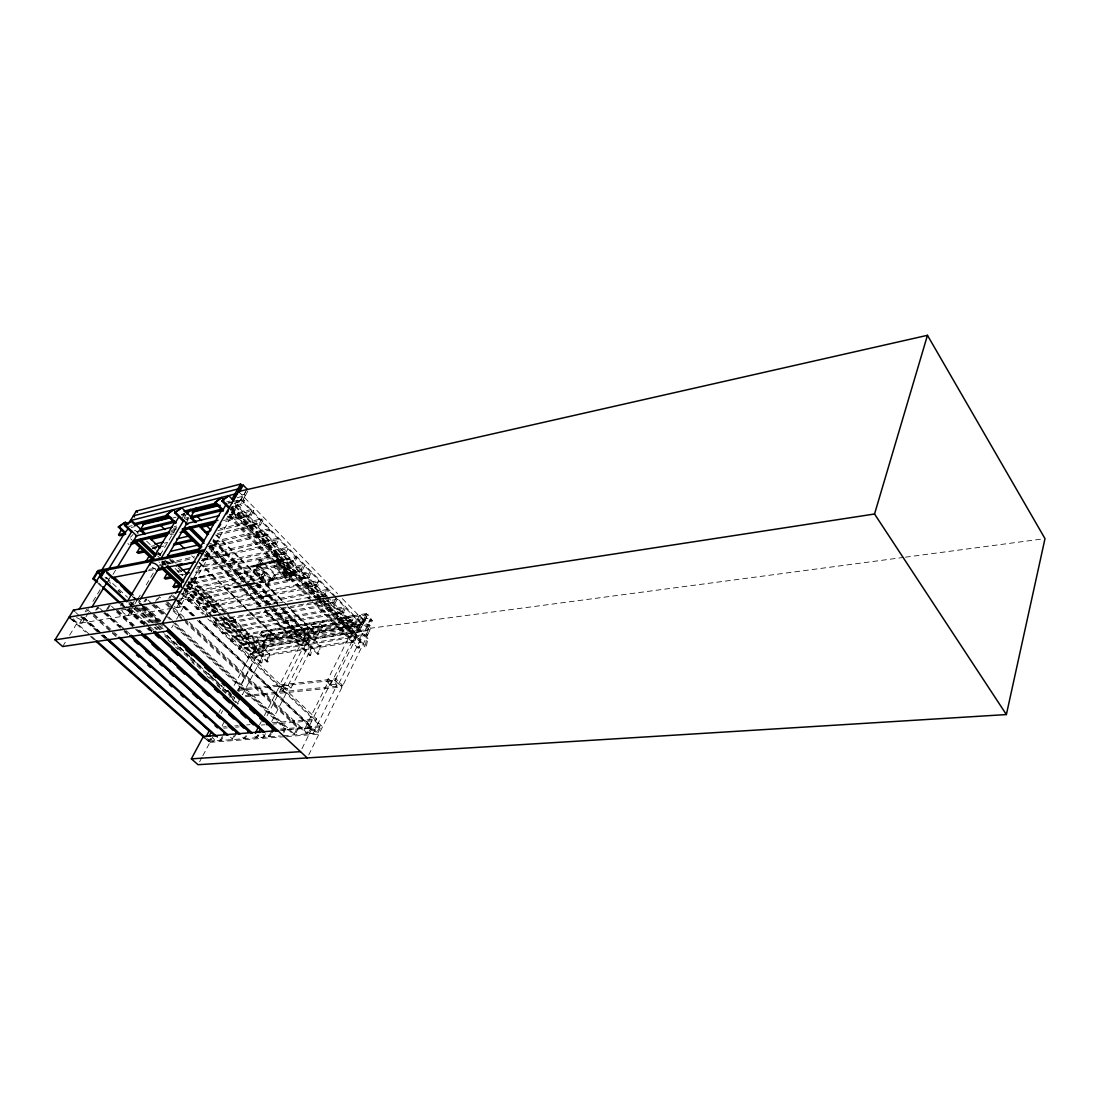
<?xml version="1.0" encoding="UTF-8"?>
<svg xmlns="http://www.w3.org/2000/svg" width="1100" height="1100" viewBox="0 0 1100 1100"><rect width="100%" height="100%" fill="white"/><g stroke="black" fill="none" stroke-linecap="round" stroke-linejoin="round"><path stroke-width="0.75" stroke-dasharray="5 3.75" d="M219.931 616.839L267.025 661.966L268.111 661.829L269.637 653.538L190.891 577.638M267.025 661.966L268.551 653.675L226.724 613.374M222.778 615.601L263.368 654.582L261.814 662.832L260.741 662.97L262.281 654.72L188.485 583.908M282.755 608.19L320.457 645.7L318.821 654.06L317.666 654.211L319.303 645.837L280.39 607.159M327.168 596.516L367.95 638.316L366.259 646.8L365.035 646.951L366.726 638.467L234.795 503.36M210.114 545.971L312.276 647.048L310.599 655.366L309.457 655.504L311.135 647.199L272.209 608.712M322.561 600.311L360.951 639.471L359.232 647.914L358.022 648.051L359.741 639.623L321.351 600.49M234.121 685.451L251.075 653.744L367.579 635.112L369.875 630.163L368.857 629.104L261.181 646.539L262.212 647.529L367.579 630.465L369.875 625.529M368.981 624.456L263.684 641.836L264.701 642.826L370.013 625.515L372.295 620.606L371.277 619.548L366.547 629.406L367.579 630.465M355.355 637.092L356.579 636.928L354.228 641.933L248.696 658.487L247.651 657.498L250.085 652.754L366.534 634.054L368.857 629.104M365.076 619.548L359.947 630.121L357.473 630.548L231.522 501.875L228.195 502.7M366.493 613.553L364.183 618.461L258.899 636.226L259.93 637.23L365.214 619.52L367.51 614.625L366.493 613.553L261.415 631.551L256.382 640.929L257.414 641.919M247.651 657.498L353.183 640.86L355.534 635.869M353.059 626.079L352.632 626.766L325.077 598.579M350.034 619.96L350.873 619.809L341.839 621.335L350.35 619.273M342.375 621.871L342.169 620.661M343.186 612.934L345.565 607.984L225.349 629.173L222.874 633.848L221.829 632.844L224.304 628.169L344.506 606.898L342.114 611.848L221.829 632.844M335.308 613.69L344.039 612.796L334.978 614.364M337.081 599.294L334.661 604.257L214.404 625.831L213.331 624.814L215.834 620.139L314.311 602.154M333.08 602.58L333.946 602.442L324.885 604.051L333.41 601.893M336.009 598.194L333.616 603.116L213.331 624.814M325.421 604.601L325.215 603.377M314.504 632.473L314.174 633.119L287.815 606.815L314.27 633.105L314.6 632.459L217.25 535.466M308.715 754.944L370.989 628.169L903.732 557.398M304.219 629.544L305.071 629.393L295.405 631.634L295.735 630.974M301.978 748.674L312.29 727.843L281.82 730.263M178.97 599.115L189.049 597.424L316.663 719.029L315.934 720.5L273.268 724.048M313.321 733.026L336.572 685.919M323.084 600.751L352.962 631.249L349.553 638.082L348.343 638.248L326.865 681.354L330.44 684.86L338.58 684.007L360.058 640.475L358.834 640.626L362.189 633.82L363.413 633.669L371.168 617.925L367.744 614.377L359.672 615.519L351.725 631.455L354.186 631.084L350.804 637.876L349.594 638.027M317.886 596.942L326.975 595.293L307.711 598.854M308.206 728.2A4.799 2.062 25.9 0 1 313.541 732.325A4.799 2.062 25.9 0 1 308.522 732.724A4.799 2.062 25.9 0 1 304.934 728.447L308.206 728.2L331.609 681.051A4.716 2.145 26 0 1 336.806 685.19A4.716 2.145 26 0 1 331.815 685.726A4.716 2.145 26 0 1 328.35 681.395L331.512 681.038M330.44 684.86L351.821 641.768L353.031 641.616L358.737 630.286M319.261 601.893L354.104 637.34L363.096 619.053L371.168 617.925M326.865 681.354L335.005 680.501L356.579 636.928M367.744 614.377L359.947 630.121L239.58 649.715L238.549 648.739L240.969 644.064L361.24 624.112L358.916 629.062L238.549 648.739M238.714 690.442L335.321 680.24L336.022 678.824L342.815 685.52L242.798 695.736M315.796 584.87L316.69 584.746L307.615 586.438L316.14 584.196M294.882 631.111L304.549 628.884M304.934 728.447L328.405 681.368M294.209 619.589L295.075 619.451L285.423 621.748L285.752 621.087M287.306 612.727L288.173 612.59L278.506 614.928L278.836 614.268M308.688 577.582L311.176 572.646L191.153 596.571L188.567 601.26L187.481 600.229L190.066 595.54L310.076 571.519L307.574 576.496L187.481 600.229M300.836 578.518L309.581 577.459L300.493 579.191M283.731 732.916L285.918 728.585L174.364 624.58M283.278 731.569L284.735 728.681L173.195 624.759M277.97 614.391L287.636 612.054M256.836 564.341L277.173 560.065L279.73 555.156L259.407 559.474L256.836 564.341L272.222 579.783L274.739 574.929L300.96 569.663L303.49 564.685L285.67 568.439L283.058 573.279M285.587 569.773L282.961 574.654L302.074 570.79L304.604 565.826L286.77 569.566L284.171 574.406M277.654 603.116L277.461 601.92L267.809 604.312L277.998 602.456M272.222 579.783L292.572 575.726L295.075 570.817M290.978 688.174L311.919 647.24L310.764 647.391L322.63 626.312L319.894 623.549L310.709 624.827L303.201 639.361L305.525 639.004L302.101 645.631L299.778 645.989L278.877 686.414L288.131 685.438L290.978 688.174L281.738 689.136L302.555 648.711L303.696 648.574L313.445 627.577L322.63 626.312M270.738 732.545L268.538 736.835L266.021 734.525M271.164 733.893L269.706 736.753L267.19 734.429M248.696 658.487L251.116 653.744L253.275 653.428L256.74 646.951L224.579 616.055M293.865 571.065L291.363 575.96L275.962 560.312L278.52 555.404M307.959 644.696L311.41 637.986L278.52 605.385M288.131 685.438L309.141 644.49L306.804 644.848L267.685 606.196M319.894 623.549L312.565 637.835L310.228 638.192L279.799 607.984M263.876 736.794L265.444 733.741M271.714 721.518L287.375 690.951M252.038 636.543L252.381 635.896L252.56 637.051M292.614 561.11L293.521 561L284.433 562.815L292.971 560.436M267.066 715.811L282.425 686.235A4.592 2.021 26.6 0 1 287.554 690.25A4.592 2.021 26.6 0 1 282.851 690.759A4.592 2.021 26.6 0 1 279.345 686.565L282.329 686.221M257.634 734.938L256.176 737.77L253.646 735.46M258.789 734.855L257.331 737.688L254.788 735.378M306.804 644.848L310.228 638.192M239.58 649.715L242.33 644.421L362.752 624.47L241.147 499.469M284.996 563.379L284.79 562.141M270.077 595.581L270.971 595.457L261.291 597.905L261.635 597.245M259.627 724.721L261.236 721.641M264.357 715.564L279.386 686.524M300.919 645.837L304.37 639.155M245.19 629.956L246.056 629.819L238.356 631.744L238.7 631.098M271.961 579.123L274.835 573.595L292.779 569.951L287.238 580.511L273.955 567.064L276.65 562.114L279.029 561.688L292.27 575.163L289.616 580.112L287.238 580.511M285.326 553.644L288.035 548.598L196.488 568.342M277.489 554.702L286.248 553.534L277.131 555.39M273.405 579.549L275.921 574.695L260.59 559.226L258.019 564.094L273.405 579.549L272.085 580.099M245.451 735.886L243.994 738.705L240.199 735.254M246.593 735.79L245.121 738.609L241.326 735.171M276.54 560.904L276.183 561.577L289.891 575.561L292.27 575.163M196.048 571.312L284.322 552.42L286.921 547.442L197.038 566.899M230.312 640.805L232.76 636.13L353.018 615.519L350.556 620.496L230.312 640.805L231.357 641.795L351.711 621.555L354.062 616.591L233.805 637.134L231.357 641.795M259.71 585.269L260.054 584.595L260.26 585.805M237.834 631.235L245.534 629.31M236.775 732.531L233.104 739.53L230.56 737.234M235.139 620.249L235.482 619.602L235.675 620.757M234.19 735.419L231.99 739.612L229.433 737.316M274.574 542.616L275.495 542.52L266.393 544.418L274.931 541.929M222.722 737.646L221.251 740.438L218.708 738.155M266.97 544.995L266.764 543.744M258.582 564.658L258.225 565.317L271.934 579.178L269.266 584.086L266.929 584.485L253.66 571.216L256.369 566.308L258.692 565.895L255.984 570.804L253.66 571.216M232.224 699.27L237.256 703.918L240.116 698.541M272.498 637.89L265.279 638.866L261.181 634.893L268.4 633.889L272.498 637.89L261.525 656.686L262.611 656.562L242.413 694.678L238.15 690.717L258.459 652.575L256.231 652.946L219.326 617.609M222.351 736.34L220.151 740.52L217.607 738.237M248.407 567.38L287.072 558.69L248.298 567.284L283.14 602.03L215.683 534.93M246.964 572.619L247.871 572.509L238.205 575.094L238.562 574.434M268.07 534.902L259.518 537.433L268.07 534.902L267.506 534.311L258.954 536.855M260.824 646.223L257.317 652.809L220.399 617.444M300.836 571.051L302.074 570.79M199.636 761.709L202.015 757.24M202.812 755.755L213.62 735.446M164.711 634.342L233.613 697.936L234.314 696.602M237.559 690.896L255.228 657.717L256.314 657.58L266.186 637.161L371.277 619.548M268.4 633.889L261.91 646.085L259.683 646.47L256.231 652.946M233.269 700.507L234.685 697.826L223.41 687.418M262.212 647.529L267.204 638.151L372.295 620.606M222.173 725.725L225.321 719.785M230.849 709.376L234.011 703.436M264.371 647.24L261.869 651.97L260.837 650.98L263.354 646.25L264.371 647.24L369.875 630.163M214.404 625.831L216.893 621.156L335.404 599.596M221.018 713.735L222.613 710.751M229.762 697.373L231.344 694.402M205.92 739.117L208.491 741.4L209.962 738.636M299.722 569.91L300.96 569.663M208.849 741.372L210.32 738.609M211.049 738.554L209.577 741.317L205.728 737.894M237.655 574.544L247.321 571.945M226.847 691.707L227.562 690.36L229.817 692.45M228.209 690.291L227.494 691.639L162.03 631.194M292.957 572.839L291.28 575.974L275.962 560.312M218.996 712.525L220.619 709.527M228.539 694.719L230.161 691.721M367.51 614.625L262.433 632.541L254.54 647.281L256.74 646.951M236.349 562.045L236.706 561.371L236.913 562.595M257.125 523.669L248.586 526.254L257.125 523.669L256.548 523.077L248.009 525.663L256.548 523.077M217.415 533.541L259.229 523.779L261.924 518.774L263.079 519.97L260.384 524.961L215.215 535.48M218.268 603.061L218.46 604.23L218.268 603.061L210.567 605.11L218.804 603.584M226.298 588.376L225.816 588.995L262.639 581.694M204.792 616.688L207.322 612.013L327.442 589.394L324.995 594.357L264.894 605.523M211.461 604.986L211.117 605.632L218.46 604.23M206.498 616.536L208.395 613.03L328.529 590.494L326.095 595.416L234.809 501.861M281.847 573.526L284.488 568.645M211.173 596.241L211.365 597.41L211.173 596.241L203.486 598.331M197.258 609.524L199.815 604.835L319.894 581.611L317.419 586.575L197.258 609.524L196.171 608.493L198.729 603.817L318.808 580.498L316.346 585.434L308.165 587.001L307.959 585.764M248.971 515.309L240.419 517.949L248.971 515.309L249.178 516.587L240.996 518.554L240.79 517.275M204.38 598.207L204.022 598.854L211.365 597.41M223.52 520.534L249.893 514.195L252.629 509.204L253.798 510.4L251.075 515.405L224.689 521.716M229.006 554.73L229.941 554.634L220.275 557.342L220.633 556.683M273.955 567.064L276.334 566.651L279.029 561.688M266.929 584.485L269.596 579.576L271.934 579.178M211.805 574.365L191.373 579.219M180.923 593.931L261.498 577.638L264.165 572.756M260.728 577.803L261.841 578.902L264.096 574.076L184.621 590.288L182.022 594.976L262.597 578.751L265.265 573.87M219.711 556.779L229.377 554.07M260.315 577.871L262.996 572.976L183.535 589.243M218.749 544.541L218.542 543.304L208.904 546.081L270.999 607.516M245.231 495.66L242.481 500.638L235.84 502.288M230.656 509.328L232.251 506.578L240.474 504.529L243.238 499.524L244.42 500.734L241.656 505.739L231.77 508.172M237.064 497.723L245.355 495.632L248.091 490.683M253.564 580.566L254.746 580.332M194.879 581.446L195.236 580.786L195.429 581.969M226.256 518.293L231.248 517.082L234.039 512.036L229.048 513.246M245.548 491.934L244.186 494.409L239.085 495.701M203.143 590.727L204.242 590.507M171.627 627.77L173.278 624.924M176.55 619.217L183.906 606.389L173.291 608.107M189.049 597.424L188.196 598.909L178.104 600.586M201.822 560.67L211.86 558.773L212.685 557.342L206.002 550.756M318.051 600.669L231.564 512.655L235.524 505.766L236.734 505.505M247.17 489.211L232.774 512.394L355.314 637.189L354.104 637.34M174.144 606.567A5.211 2.337 28.9 0 0 176.564 607.544L179.809 607.021L207.377 559.116A5.101 2.434 29.3 0 0 205.191 555.211M176.674 607.558L204.242 559.749L207.377 559.116M168.767 598.455L170.211 595.98M169.978 598.263L172.136 594.536M155.581 601.356L157.314 598.4M157.63 599.679L159.363 596.723L161.851 599.06M143.894 602.002L145.626 599.074L150.631 603.735M145.062 601.796L146.795 598.868M186.945 520.039L188.54 517.344M122.045 610.679A5.06 2.186 29.3 0 0 127.985 615.423L131.024 614.928L139.672 600.366M185.68 523.834L188.086 519.791M164.78 560.739L162.236 565.043L158.978 561.921M160.105 555.074L177.567 525.8L174.24 526.611M182.449 517.619L184.209 514.676M130.666 605.55L132.399 602.635M132.688 603.9L134.42 600.985M184.167 517.949L185.762 515.268M128.081 615.436L131.532 609.62M134.998 603.804L136.73 600.902M137.596 599.445L140.195 595.086M146.245 584.911L155.76 568.92A4.964 2.282 29.7 0 1 151.333 566.514M120.505 605.962L122.251 603.061L127.284 607.709M106.535 609.606L109.147 605.303M107.649 609.414L110.261 605.11M95.631 610.17L97.364 607.324L102.438 611.916M96.731 609.977L98.464 607.131M73.59 618.723A4.923 2.049 29.7 0 0 79.434 623.301L82.294 622.834L88.55 612.604M108.213 580.498L110 577.569M137.115 533.473L138.779 530.75M112.984 574.434L115.61 570.144M62.645 646.539L66.138 640.846M69.63 635.168L76.615 623.783L171.6 608.382M85.112 611.944L86.845 609.111M133.114 534.421L130.446 537.268M79.53 623.315L83.105 617.485M86.68 611.641L88.481 608.726M92.95 601.439L101.901 586.836M128.741 526.487L132.055 525.649M226.627 501.944L229.941 501.105M181.528 514.374L184.855 513.535L181.637 514.401M233.214 501.449L241.299 499.414M131.285 527.477L134.695 526.639M181.252 515.061L184.58 514.236M227.824 503.374L231.137 502.549L323.868 597.355M236.019 501.339L243.238 499.524M172.741 518.018L176.055 517.192M182.696 515.529L186.024 514.704M234.534 503.195L244.42 500.734M184.47 518.375L187.77 517.564M136.221 531.712L139.521 530.901M185.653 519.544L188.939 518.732M230.244 514.456L235.221 513.246L232.43 518.293L231.248 517.082M173.525 528.399L176.825 527.601M229.556 514.8L252.629 509.204M171.394 530.337L176.33 529.141M227.425 516.78L253.798 510.4M171.407 531.52L174.735 530.709M170.761 533.211L174.061 532.428M170.266 534.751L173.566 533.954M220.124 528.646L261.924 518.774M151.058 546.315L154.399 545.531M164.422 543.166L167.778 542.382M217.938 530.585L263.079 519.97M153.189 547.291L157.575 546.26M152.817 547.938L155.733 547.25M152.309 548.185L156.695 547.154M153.395 548.487L156.31 547.8M152.171 548.776L157.19 547.594M158.868 547.209L165.55 545.641M157.3 554.373L160.614 553.602M213.799 541.406L268.647 528.825L265.994 533.816L209.468 546.645L219.12 543.868M206.635 544.445L269.789 530.007L267.135 534.999L208.931 548.158M210.815 545.064L218.542 543.304M159.692 564.493L194.617 556.71M204.6 554.482L277.778 538.175L275.137 543.194L201.933 559.295M159.156 565.936L192.417 558.553M204.064 555.967L278.919 539.344L276.293 544.335L201.396 560.766M134.461 530.723L135.534 530.489L139.246 534.064M177.059 571.216L180.386 570.501M231.564 512.655L234.039 512.036L208.615 556.188L203.775 557.109M178.173 572.289L181.5 571.574M236.706 561.371L227.054 564.025L237.27 561.935M179.396 574.874L182.724 574.159M182.119 575.066L186.519 574.118M195.511 572.743L286.248 553.534M190.836 578.71L295.762 556.669L293.178 561.688L188.1 583.495M191.73 578.586L211.915 574.447M191.95 579.783L296.876 557.81L294.319 562.788L187.66 584.856M187.907 582.326L195.236 580.786M188.458 582.849L195.8 581.322M272.305 578.449L290.262 574.86M260.054 584.595L250.401 587.111L260.604 585.145M188.567 601.26L309.581 577.459M196.171 608.493L316.319 585.461M270.421 594.921L260.755 597.369L270.971 595.457M149.091 569.401L155.787 568.123M202.647 559.24L212.685 557.342M105.394 578.889L108.103 578.38M148.266 570.79L154.963 569.525M256.548 607.076L263.23 605.839M321.709 596.888L326.631 595.98M315.975 601.851L320.994 600.944M235.482 619.602L227.782 621.582L236.019 620.111M294.539 618.929L284.886 621.225L295.075 619.451M222.874 633.848L344.039 612.796M252.381 635.896L244.681 637.794L252.904 636.405M120.945 610.101L127.669 608.987M129.346 608.712L134.392 607.874M256.382 640.929L361.721 623.411L364.045 618.475L365.214 619.52M242 645.054L362.285 625.171L334.881 596.984M905.424 557.178L1041.59 539.082M355.19 634.989L356.4 634.824M366.726 638.467L367.95 638.316M359.741 639.623L360.951 639.471M319.303 645.837L320.457 645.7M311.135 647.199L312.276 647.048M268.551 653.675L269.637 653.538M262.281 654.72L263.368 654.582M237.738 689.288L336.022 678.824M233.613 697.936L234.685 697.826M245.479 696.726L342.127 686.936L335.321 680.24M237.256 703.918L238.356 703.808L164.024 635.25M222.791 726.935L226.215 726.646M234.74 725.931L238.15 725.643M246.689 724.928L250.099 724.639M272.291 722.769L316.663 719.029M223.768 728.186L227.178 727.898M235.716 727.183L239.126 726.907M261.319 725.051L264.729 724.763M280.61 729.011L321.447 725.739L317.831 733.081L282.081 735.804M280.005 730.166L322.548 726.784L209.041 618.75M208.491 741.4L280.376 735.941M284.886 736.697L209.949 742.349L204.449 737.468M286.577 736.574L318.945 734.126L198.646 620.317M204.146 559.735L204.242 559.749A5.101 2.434 29.3 0 1 201.768 558.786M107.181 578.077L107.264 578.091A4.826 2.131 30.1 0 1 104.954 577.184M72.352 619.245L90.31 635.209M91.589 636.35L95.439 639.774M70.359 618.214L76.615 623.783M70.001 618.283L85.388 631.964M90.516 636.515L94.366 639.939M83.779 617.334L99.055 631.015M104.142 635.566L106.686 637.849M83.985 617.705L101.805 633.655M103.084 634.796L106.892 638.22M81.427 616.371L97.969 631.18M103.056 635.731L105.6 638.014M83.064 617.925L100.939 633.916M102.218 635.058L106.04 638.481M75.625 612.398L79.448 615.821M80.575 616.825L99.688 633.916M100.966 635.058L104.789 638.467M94.119 614.254L113.245 631.496M114.524 632.651L117.067 634.947M88.11 610.252L91.919 613.676M93.019 614.446L117.246 636.501M93.363 616.138L111.1 632.101M112.365 633.243L116.174 636.666M107.181 613.442L124.905 629.516M126.17 630.671L129.965 634.109M104.802 612.48L121.248 627.399M122.512 628.54L128.851 634.274M99.729 608.286L103.537 611.737M104.802 612.879L120.037 626.684M125.111 631.29L127.655 633.586M103.716 613.071L122.746 630.314M124.011 631.455L127.82 634.906M117.906 610.294L134.379 625.35M139.453 629.984L141.983 632.294M116.765 610.486L133.251 625.529M138.311 630.149L140.855 632.473M111.526 606.265L115.294 609.716M116.559 610.857L135.451 628.1M136.703 629.255L140.484 632.706M116.696 612.191L134.338 628.279M135.589 629.42L139.37 632.871M131.34 609.428L148.954 625.625M150.205 626.78L153.986 630.259M128.934 608.451L145.282 623.494M146.534 624.649L152.831 630.424M128.549 608.864L147.469 626.257M148.734 627.413L152.515 630.891M121.11 603.254L126.156 607.888M127.421 609.056L143.811 624.112M148.858 628.746L151.374 631.056M98.959 583.138L101.475 585.461M121.619 603.955L146.795 627.069M148.046 628.224L151.828 631.702M97.9 583.344L101.681 586.809M120.546 604.134L141.941 623.769M146.974 628.389L149.504 630.699M117.975 590.521L120.491 592.845M136.854 607.942L153.216 623.054M154.481 624.223L160.779 630.039M129.649 601.975L134.654 606.595M135.905 607.764L152.185 622.793M157.204 627.413L159.706 629.723M128.741 602.717L150.164 622.476M155.196 627.124L157.726 629.447M128.92 604.065L132.701 607.544M133.966 608.712L149.078 622.641M154.124 627.289L156.64 629.612M167.984 640.062L170.5 642.386M175.532 647.02L178.049 649.344M191.909 662.118L194.425 664.441M207.034 676.046L209.55 678.37M217.113 685.341L220.88 688.82M222.145 689.989L225.926 693.467M142.546 607.558L157.657 621.555M158.922 622.724L162.704 626.23M141.928 607.942L159.459 624.154M140.786 608.121L158.304 624.332M159.555 625.487L163.309 628.966M106.219 577.541L127.6 597.3M138.916 607.764L162.814 629.846M108.171 580.965L110.674 583.275M118.181 590.219L120.698 592.543M130.708 601.796L135.726 606.416M136.978 607.571L153.257 622.614M158.276 627.248L160.779 629.558M167.049 635.346L189.585 656.178M190.85 657.332L203.376 668.896M208.381 673.53L222.159 686.263M136.909 598.441L140.69 601.947M145.722 606.623L160.834 620.648M134.076 597.066L142.863 605.206M144.114 606.375L160.407 621.486M132.33 596.296L139.879 603.309M141.144 604.477L160.036 621.995M133.004 597.259L141.776 605.385M143.028 606.554L159.335 621.665M142.45 606.196L158.826 621.376M148.046 600.036L151.8 603.543M153.051 604.711L163.089 614.061M151.882 604.904L163.171 615.423M156.282 605.275L167.53 615.78M168.781 616.949L295.034 734.814L298.664 727.567L173.044 609.579M153.849 604.299L171.339 620.634M172.59 621.803L293.837 734.91L297.468 727.664L185.529 622.6M165.632 603.928L171.861 609.771M173.099 610.926L184.291 621.431M167.805 601.975L172.824 606.691M174.075 607.86L184.085 617.279M189.09 621.995L307.986 733.838L311.616 726.536L199.54 620.469M166.609 602.181L169.111 604.533M170.363 605.701L182.875 617.471M184.126 618.64L306.762 733.934L310.393 726.633L198.33 620.648M166.829 603.735L171.806 608.41M173.387 595.719L177.114 599.252M178.365 600.435L194.549 615.752M177.54 600.352L193.669 615.629M172.178 595.925L175.917 599.459M177.155 600.627L193.339 615.945M176.316 600.559L192.445 615.821M197.423 620.51L316.594 733.178L320.21 725.849L207.817 618.929M181.871 594.261L202.867 614.226M127.889 543.51L129.044 544.61M130.68 538.808L131.835 539.908M183.851 589.559L211.186 615.684M212.438 616.866L260.741 662.97M183.095 594.055L204.325 614.254M161.494 562.237L163.955 564.602M186.106 585.805L214.404 612.893M184.938 588.115L211.035 613.044M215.999 617.801L253.275 653.428M183.865 588.294L209.949 613.209M214.926 617.966L252.189 653.565L255.654 647.089L223.506 616.22M183.782 588.294L212.644 616.082M213.881 617.265L261.814 662.832M146.657 541.186L155.32 549.505M156.558 550.701L160.27 554.263M167.681 561.385L170.156 563.764M175.106 568.521L182.531 575.658M188.705 581.598L219.629 611.298M157.96 553.286L160.435 555.665M165.371 560.409L169.084 563.97M188.87 582.973L218.556 611.476M157.575 552.998L160.036 555.362M166.183 561.275L168.644 563.626M188.334 582.533L221.54 614.419M165.11 561.481L167.571 563.832M157.809 556.077L161.521 559.639M162.759 560.821L166.485 564.396M187.55 584.595L219.78 615.491M221.018 616.674L268.111 661.829M161.686 561.041L165.399 564.602M186.478 584.788L218.694 615.656M162.58 562.031L166.265 565.565M187.179 585.612L215.49 612.727M172.439 559.845L176.124 563.406M170.459 559.322L175.409 564.094M191.042 579.013L225.486 612.191M169.373 559.543L176.798 566.679M178.035 567.875L181.748 571.45M190.41 579.783L226.284 614.309M227.521 615.505L259.683 646.47M199.375 562.21L245.988 607.695M250.786 612.274L277.722 638.564L277.296 639.224L246.867 609.538M225.94 589.023L247.995 610.527M249.219 611.724L277.393 639.21M191.702 555.734L194.301 558.277M199.018 562.856L245.644 608.341M261.415 631.551L262.433 632.541M266.186 637.161L267.204 638.151M204.05 551.1L211.86 558.773M206.566 554.166L259.353 606.224M264.234 611.023L309.457 655.504M335.005 680.501L338.58 684.007M206.759 551.732L261.759 605.908M262.982 607.118L302.101 645.631M265.512 610.899L300.96 645.783M265.375 610.857L310.599 655.366M210.636 545.036L305.525 639.004M209.701 546.123L269.115 604.89M273.955 609.689L318.821 654.06M208.546 546.342L317.666 654.211M209 548.226L266.461 604.986M212.877 541.516L274.931 603.144M213.428 539.234L277.887 603.35M213.496 540.678L279.18 605.949M212.809 540.072L277.31 604.175M262.68 577.404L263.78 578.504M255.984 570.804L269.266 584.086M261.498 577.638L262.597 578.751M256.369 566.308L269.596 579.576M310.709 624.827L313.445 627.577M259.407 559.474L274.739 574.929M276.334 566.651L289.616 580.112M277.173 560.065L292.572 575.726M229.474 514.676L311.163 597.63M315.961 602.498L350.804 637.876M353.183 640.86L354.228 641.933M229.13 515.9L309.952 597.809M314.669 602.676L359.232 647.914M227.934 516.148L311.053 600.421M312.249 601.645L358.022 648.051M231.041 506.839L321.887 599.541M231.399 507.293L321.365 599.087M231.399 508.777L320.155 599.266M231.055 508.998L317.268 596.86M318.464 598.084L366.259 646.8M228.855 508.241L365.035 646.951M232.251 506.578L320.705 596.915M321.901 598.125L354.186 631.084M240.474 504.529L241.656 505.739M249.893 514.195L251.075 515.405M259.229 523.779L260.384 524.961M366.534 634.054L367.579 635.112M284.322 552.42L285.45 553.575M333.685 595.76L240.762 500.143L244.049 494.45L245.355 495.632M368.844 624.47L370.013 625.515M359.672 615.519L363.096 619.053M238.576 491.494L337.576 593.697M342.347 598.62L370.989 628.169M262.873 734.346A4.675 1.939 26.5 0 1 263.106 737.22A4.675 1.939 26.5 0 1 257.565 735.515M213.194 738.21A4.551 1.815 27 0 1 213.208 741.043A4.551 1.815 27 0 1 207.377 738.664M231.151 694.183A4.469 1.911 27.2 0 1 230.106 692.821M125.18 609.565A5.06 2.186 29.3 0 1 129.635 611.999A5.06 2.186 29.3 0 1 131.024 614.928M177.499 603.171A5.211 2.337 28.9 0 1 179.809 607.021M76.491 617.664A4.923 2.049 29.7 0 1 80.823 620.015A4.923 2.049 29.7 0 1 82.294 622.834M279.634 556.545L277.076 561.44L259.132 565.207L261.704 560.34L279.634 556.545M291.087 575.355L288.434 580.319L275.137 566.857L277.846 561.894L291.087 575.355M270.765 579.384L268.097 584.279L254.815 571.01L257.538 566.101L270.765 579.384M260.618 606.086L206.841 553.163L260.48 606.045"/><path stroke-width="1.5" d="M278.52 730.524L203.349 736.491L191.359 758.849L198.041 764.692L1006.376 714.56L1045 538.629L927.465 335.308L238.576 491.494L162.209 623.398L307.257 757.914M1006.376 714.56L874.541 514.002L927.465 335.308M271.893 732.463L273.364 729.602L166.966 631.111M258.679 732.091L260.205 729.135M255.626 733.439A4.675 1.939 26.5 0 1 255.681 732.366L258.871 726.22M206.14 736.739A4.551 1.815 27 0 1 206.278 736.285L209.192 736.051L211.489 731.569M206.319 736.258L209.495 730.317M233.255 500.28L241.78 485.293L240.611 484.069L136.276 511.101L128.975 522.981M232.072 499.056L237.71 489.06L239.03 490.243M240.611 484.069L237.847 489.033L133.347 515.845L134.516 516.973M179.327 586.575L174.322 587.606L173.222 586.561L175.849 581.859M172.191 577.72L165.522 579.136L164.409 578.077L167.076 573.375M192.871 512.16L193.366 511.418M158.661 546.562L159.032 545.916L159.239 547.126M218.996 527.12L220.701 524.178M226.655 513.879L228.36 510.922M239.085 492.401L243.265 485.155L247.17 489.211M147.4 562.059L146.259 560.973L148.981 556.27M197.299 552.255L221.87 510.001L223.066 509.74L226.27 504.24M175.739 593.299L198.454 554.166M151.154 539.33L151.525 538.67L151.731 539.88M144.953 551.815L138.27 553.382L137.115 552.283L139.879 547.58M156.31 521.235L170.032 517.303L143.344 523.916M140.511 598.95L158.703 568.329A4.964 2.282 29.7 0 0 154.206 563.31A4.964 2.282 29.7 0 0 150.109 564.877M167.338 556.449L186.863 523.531M190.864 516.794L196.006 508.118M160.683 559.061L183.7 520.396L182.559 520.644M190.3 509.328L187.715 513.659L186.574 513.92M127.366 601.356L150.026 563.53M151.608 560.752L174.405 522.692L175.546 522.445L178.75 517.069M124.699 534.559L119.749 535.769L118.58 534.669L121.412 529.952M92.098 606.801L107.305 581.955M117.356 567.284L136.634 535.783L135.561 536.002M140.649 529.21L144.843 522.349M79.049 609.386L101.571 572.894M126.404 601.741L99.949 577.362L104.17 570.529M99.949 577.362L101.021 577.156L105.243 570.322L131.574 594.743M108.116 569.924L131.917 531.245L130.845 531.479M169.991 630.63L62.645 646.539L55 639.87L73.453 610.074L180.579 591.663M96.649 582.189L92.868 578.724L97.914 570.556L204.889 549.656M92.868 578.724L93.926 578.518L98.147 571.711L101.901 575.176M101.86 569.896L124.63 533.046L128.109 528.894M223.121 511.266L214.679 502.714L221.801 497.502L224.208 499.95M214.679 502.714L221.801 497.502M228.827 508.228L221.664 500.926L228.814 495.715L233.613 500.638M221.664 500.926L228.814 495.715M175.024 523.284L166.458 514.869L172.494 510.111L173.621 509.864L176.055 512.27M166.458 514.869L173.621 509.864M183.095 521.18L174.597 512.793L181.803 507.788L196.405 522.308M174.597 512.793L181.803 507.788M255.681 732.366L258.775 732.119A4.675 1.939 26.5 0 1 259.889 732.49M125.73 534.105L118.305 527.01L124.52 522.527L125.593 522.294L128.054 524.659M118.305 527.01L125.593 522.294M130.708 531.355L124.506 525.415L131.835 520.712L145.365 533.748M124.506 525.415L131.835 520.712M130.391 520.602L234.946 494.038M134.2 523.683L167.379 515.336M183.961 511.17L215.476 503.236M135.369 524.824L168.561 516.505M185.144 512.339L216.673 504.433M193.16 511.459L218.254 505.189M142.808 524.604L171.311 517.55M192.197 512.27L220.192 505.285M118.58 534.669L125.166 533.033M140.002 529.375L174.584 520.822M191.056 516.739L222.351 509.011M139.521 530.901L174.116 522.376M190.589 518.32L223.534 510.207M136.029 535.92L172.576 527.01M185.859 523.779L219.093 515.68M133.183 540.732L169.744 531.919M183.04 528.715L217.951 520.286M131.037 542.671L169.276 533.473M182.572 530.283L215.82 522.294M130.694 544.225L135.644 543.043M150.48 539.481L166.98 535.535M180.166 532.373L183.466 531.589M199.952 527.643L213.139 524.48M154.921 544.033L163.281 542.053M176.66 538.904L188.361 536.14M205.081 532.194L210.086 531.011M137.115 552.283L143.811 550.729M173.91 543.689L192.321 539.399M173.401 545.201L193.476 540.54M240.061 485.897L243.265 485.155M170.596 551.32L197.189 545.215M146.259 560.973L152.914 559.474M167.874 556.077L199.471 548.914M169.015 557.178L198.949 550.413M134.887 524.92L135.96 524.673M158.661 568.824L161.989 568.095M178.64 564.424L181.968 563.695M156.461 570.639L163.116 569.168M178.104 565.881L194.741 562.237M182.05 570.13L190.383 568.329M164.409 578.077L171.064 576.648M186.065 573.444L189.393 572.729M173.222 586.561L179.877 585.173M204.05 551.1L97.075 571.904L100.361 574.942M111.444 577.734L146.589 571.106M158.304 568.893L195.126 561.935M176.261 599.143L69.094 617.1L70.359 618.214M55 639.87L874.541 514.002M266.434 724.625L269.844 724.336M223.822 733.562L224.936 733.48M235.661 732.614L236.775 732.531L130.185 635.896M247.651 731.651L248.792 731.569L141.749 633.848M272.099 729.699L275.495 729.424M191.359 758.849L300.506 751.657M96.718 640.915L204.449 736.753M95.645 641.08L204.641 737.976M107.965 638.99L217.429 737.014M106.879 639.155L215.064 735.955M107.319 639.623L209.426 730.991M73.453 610.074L74.704 611.188M119.625 637.244L228.002 734.938M118.525 637.409L226.889 735.02M136.428 654.899L138.971 657.181M147.826 665.156L150.37 667.439M169.359 684.544L171.903 686.826M180.758 694.801L183.301 697.084M203.569 715.33L206.099 717.612M214.968 725.588L217.498 727.87M131.23 635.264L240.061 734.016M130.116 635.429L238.934 734.112M134.159 640.654L137.968 644.105M145.571 650.994L150.659 655.6M159.528 663.644L162.071 665.94M169.689 672.842L173.484 676.294M192.514 693.536L197.587 698.129M216.631 715.371L220.426 718.822M228.044 725.725L233.117 730.317M144.526 634.618L252.258 733.054M142.12 633.627L251.103 733.15M141.886 635.168L145.667 638.619M151.965 644.352L158.249 650.1M168.328 659.285L170.844 661.595M177.141 667.329L184.704 674.217M202.331 690.305L208.615 696.053M228.772 714.423L233.805 719.029M240.103 724.763L243.884 728.214M155.238 631.414L264.674 732.119M154.083 631.592L263.505 732.215M153.78 632.046L258.459 728.269M155.169 634.535L158.95 638.014M171.559 649.591L177.856 655.38M198.041 673.915L205.604 680.873M214.431 688.985L218.212 692.45M223.259 697.084L229.57 702.886M240.914 713.309L245.96 717.942M249.741 721.421L253.522 724.886M93.926 578.518L97.708 581.982M102.74 586.616L120.368 602.8M102.933 587.964L119.295 602.979M101.021 577.156L127.49 601.562M167.736 630.891L276.059 731.211M177.072 641.699L180.826 645.178M185.831 649.811L192.087 655.6M204.614 667.178L209.619 671.798M213.373 675.276L215.875 677.586M222.131 683.375L224.634 685.699M232.141 692.643L239.649 699.586M249.659 708.854L254.664 713.487M259.669 718.107L263.423 721.586M114.262 577.418L133.141 594.949M112.159 577.61L117.205 582.285M120.986 585.791L131.065 595.127M106.672 572.852L111.691 577.5M124.231 589.119L130.501 594.935M167.654 629.558L277.241 731.115M133.155 541.2L152.983 560.12M161.645 568.384L181.472 587.304M139.356 541.035L155.347 556.352M166.416 566.954L182.407 582.271M135.231 540.609L153.876 558.415M162.566 566.734L181.211 584.54M154.041 559.817L134.172 540.829L154.041 559.9M119.364 526.776L125.551 532.689M125.579 525.181L136.73 535.879M140.456 539.44L156.571 554.881M167.722 565.579L183.837 581.034M139.384 539.66L155.485 555.101M167.887 566.981L182.751 581.226M139.191 539.632L155.196 554.964M167.489 566.748L183.494 582.079M149.064 537.309L160.132 547.979M167.516 555.101L169.978 557.466M177.361 564.589L187.206 574.076M130.762 520.946L135.685 525.69M140.759 530.723L144.471 534.298M159.995 524.824L164.904 529.595M178.31 542.658L184.498 548.721M186.945 551.114L189.393 553.506M136.276 511.101L137.445 512.243M182.353 530.502L200.681 548.529M184.759 530.062L201.864 546.92M182.394 529.1L200.736 547.154M167.599 514.621L176.151 523.036M182.256 529.059L200.599 547.099M175.752 512.531L187.866 524.521M190.3 526.928L203.637 540.114M189.159 527.175L203.844 541.777M189.434 528.908L204.105 543.4M198.839 524.727L208.56 534.394M190.396 517.715L195.264 522.541M201.341 528.591L207.419 534.641M197.67 516.959L201.41 520.479M206.071 525.346L211.021 530.076M215.889 502.453L223.107 509.781M222.874 500.651L230.038 507.966M234.85 494.051L236.129 495.261M209.192 736.051A4.551 1.815 27 0 1 210.265 736.423M198.481 555.569A5.101 2.434 29.3 0 1 202.881 553.919M101.723 574.186A4.826 2.131 30.1 0 1 104.417 572.344M181.376 585.929L161.494 566.94L181.294 585.929"/></g></svg>
